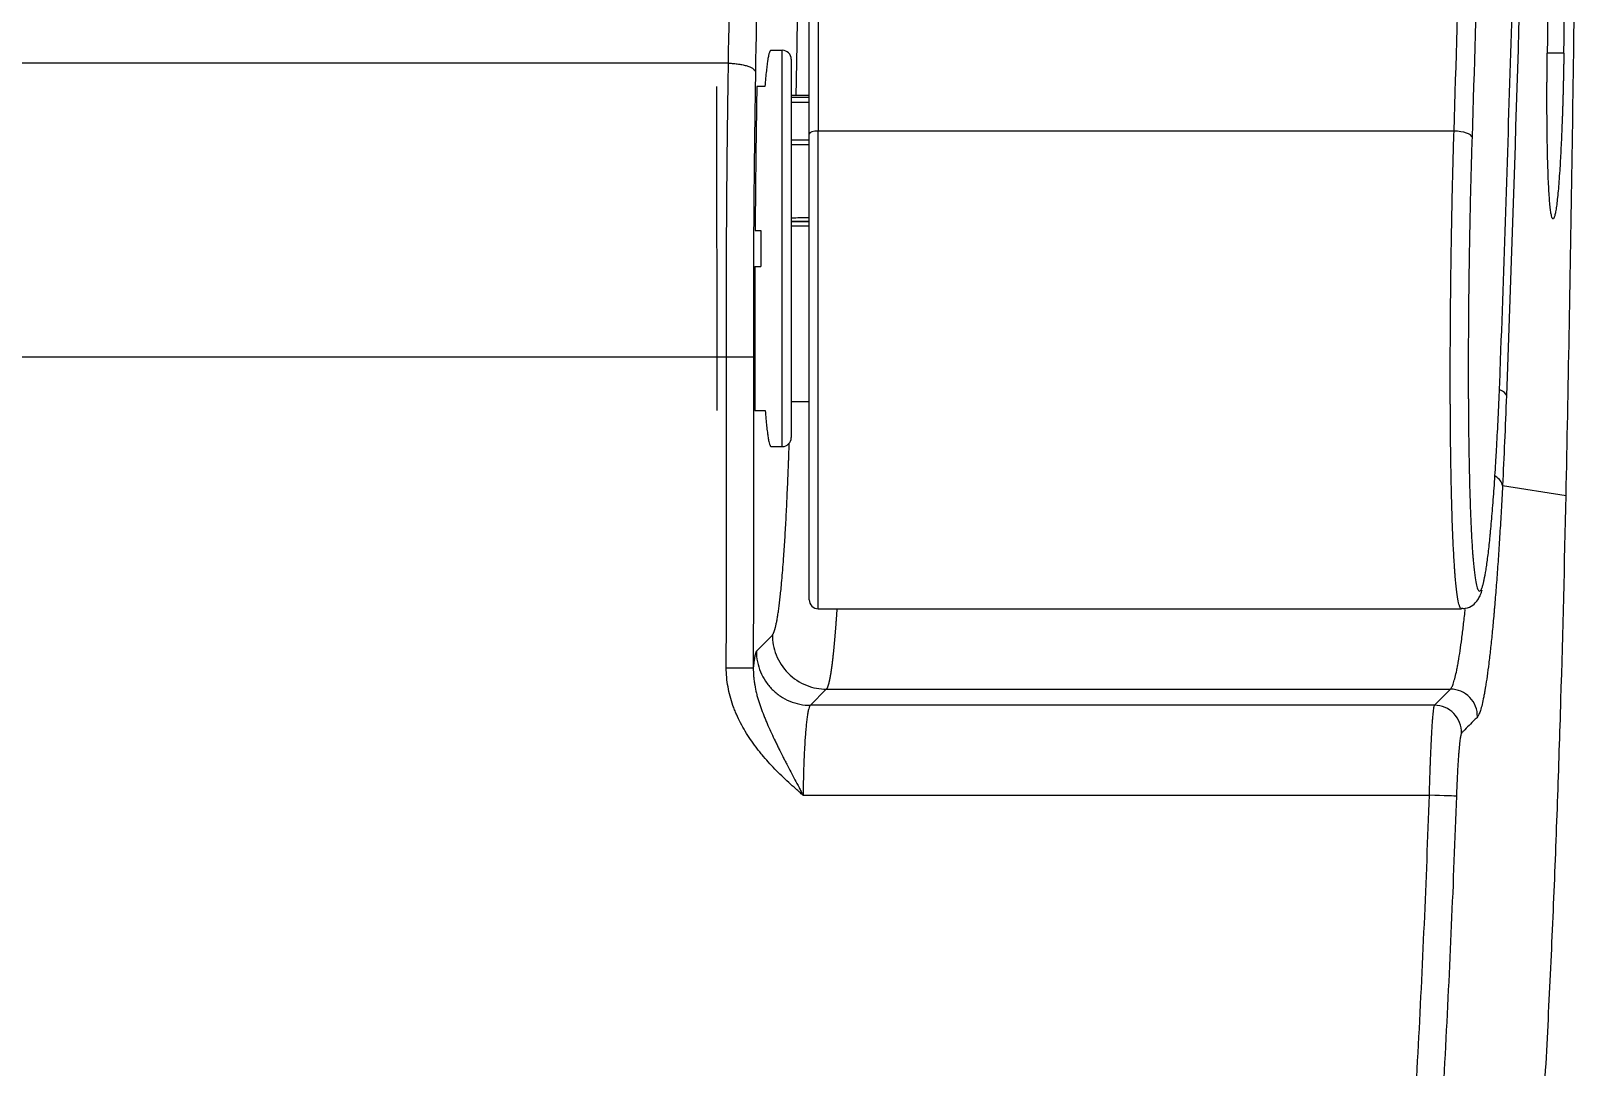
# Model space of a CAD drawing. Header units: millimetres. Extents: x -33000 to 294000, y 0 to 42408.
# Drawn here: x 240345.1 to 240431, y 16723.2 to 16780.7 of the extents above; entities that cross this region are included whole.
import ezdxf

# ---------------------------------------------------------------- set-up
doc = ezdxf.new("R2010")
doc.units = ezdxf.units.MM
doc.header["$LTSCALE"] = 50
doc.layers.add('arch', color=8, linetype='Continuous')

# ---------------------------------------------------------------- blocks, each defined once
blk = doc.blocks.new('A$C154C3404')
at = {"linetype": 'Continuous'}
for p, q in [((-210.841, 195.592), (-210.297, 199.121)), ((-204.008, 157.603), (-204.008, 193.32)), ((-199.545, 158.049), (-199.545, 192.7)), ((-198.65, 191.817), (-198.65, 157.163)), ((-255.413, 157.603), (-230.527, 157.603)), ((-204.008, 157.603), (-230.527, 157.603)), ((-199.545, 158.049), (-198.65, 157.163)), ((-230.364, 157.103), (-255.25, 157.103)), ((-232.508, 157.103), (-232.502, 156.101)), ((-204.508, 157.103), (-230.364, 157.103)), ((-215.513, 156.101), (-215.508, 157.103)), ((-235.008, 154.976), (-235.008, 155.6)), ((-213.008, 155.6), (-235.008, 155.6)), ((-234.508, 156.1), (-213.508, 156.1)), ((-213.008, 154.989), (-213.008, 155.6)), ((-215.008, 151.986), (-233.008, 151.975))]:
    blk.add_line(p, q, dxfattribs=at)
for centre, start, end in [((-204.508, 157.603), 270, 0), ((-234.508, 155.6), 90, 180), ((-213.508, 155.6), 0, 90)]:
    blk.add_arc(centre, 0.5, start, end, dxfattribs=at)
for centre, major_axis, ratio, start_param, end_param in [((-215.872, 194.311), (0.055, 1.499), 0.325788, 0.052844, 0.730475), ((-210.872, 194.094), (0.076, 1.498), 0.514192, 0.058252, 0.785639), ((-230.201, 192.899), (-0.032, -0.999), 0.32583, 3.194436, 4.722836), ((-198.047, 192.7), (1.053, 1.068), 0.997304, 0.748443, 2.347461), ((-197.152, 191.817), (1.053, 1.068), 0.997302, 0.748005, 2.347892), ((-193.657, 191.534), (0.053, 1.499), 0.00001, 0.049886, 1.570771), ((-230.364, 157.603), (0, -0.5), 0.325982, 4.712389, 6.283185)]:
    blk.add_ellipse(centre, major_axis=major_axis, ratio=ratio, start_param=start_param, end_param=end_param, dxfattribs=at)
for points, knots in [([(-210.297, 199.121), (-216.241, 199.245), (-222.186, 199.354), (-234.074, 199.539), (-240.019, 199.616), (-248.936, 199.704), (-251.908, 199.729), (-257.853, 199.769), (-260.826, 199.785), (-269.743, 199.822), (-275.689, 199.832), (-287.579, 199.84), (-296.497, 199.836), (-305.415, 199.817), (-311.36, 199.802), (-314.333, 199.792), (-323.251, 199.759), (-329.196, 199.731), (-338.114, 199.684), (-341.086, 199.667), (-347.031, 199.633), (-350.004, 199.616), (-352.976, 199.598)], [0, 0, 0, 0, 0.125, 0.125, 0.25, 0.25, 0.3125, 0.3125, 0.375, 0.375, 0.5, 0.5, 0.625, 0.6875, 0.6875, 0.75, 0.75, 0.875, 0.875, 0.9375, 0.9375, 1, 1, 1, 1]), ([(-234.848, 198.997), (-239.115, 199.055), (-243.381, 199.104), (-249.781, 199.163), (-251.914, 199.181), (-256.181, 199.211), (-262.581, 199.249), (-271.114, 199.277), (-277.515, 199.285), (-281.781, 199.289), (-283.915, 199.29), (-286.048, 199.291)], [0, 0, 0, 0, 0.25, 0.25, 0.375, 0.375, 0.5, 0.75, 0.875, 0.875, 1, 1, 1, 1]), ([(-234.848, 198.997), (-234.832, 198.997), (-234.799, 198.996), (-234.751, 198.996), (-234.702, 198.995), (-234.653, 198.994), (-234.605, 198.993), (-234.556, 198.993), (-234.507, 198.992), (-234.459, 198.991), (-234.411, 198.99), (-234.362, 198.99), (-234.314, 198.989), (-234.266, 198.988), (-234.217, 198.987), (-234.169, 198.986), (-234.121, 198.986), (-234.073, 198.985), (-234.025, 198.984), (-233.977, 198.983), (-233.929, 198.982), (-233.881, 198.981), (-233.833, 198.98), (-233.786, 198.979), (-233.738, 198.978), (-233.69, 198.977), (-233.643, 198.977), (-233.595, 198.976), (-233.548, 198.975), (-233.5, 198.974), (-233.453, 198.973), (-233.405, 198.971), (-233.358, 198.97), (-233.311, 198.969), (-233.263, 198.968), (-233.216, 198.967), (-233.169, 198.966), (-233.122, 198.965), (-233.075, 198.964), (-233.028, 198.963), (-232.981, 198.962), (-232.934, 198.961), (-232.887, 198.959), (-232.841, 198.958), (-232.794, 198.957), (-232.747, 198.956), (-232.701, 198.955), (-232.654, 198.953), (-232.607, 198.952), (-232.561, 198.951), (-232.514, 198.95), (-232.468, 198.948), (-232.422, 198.947), (-232.375, 198.946), (-232.329, 198.944), (-232.283, 198.943), (-232.237, 198.942), (-232.191, 198.94), (-232.145, 198.939), (-232.099, 198.938), (-232.053, 198.936), (-232.007, 198.935), (-231.961, 198.933), (-231.915, 198.932), (-231.87, 198.931), (-231.824, 198.929), (-231.778, 198.928), (-231.733, 198.926), (-231.687, 198.925), (-231.642, 198.923), (-231.596, 198.922), (-231.551, 198.92), (-231.505, 198.919), (-231.46, 198.917), (-231.415, 198.915), (-231.37, 198.914), (-231.116, 198.905), (-230.662, 198.888), (-230.032, 198.861), (-229.434, 198.832), (-228.867, 198.801), (-228.292, 198.765), (-227.723, 198.725), (-227.186, 198.68), (-226.723, 198.634), (-226.337, 198.587), (-226.03, 198.539), (-225.81, 198.492), (-225.678, 198.445), (-225.634, 198.4), (-225.676, 198.355), (-225.806, 198.313), (-226.025, 198.272), (-226.33, 198.235), (-226.715, 198.2), (-227.178, 198.168), (-227.716, 198.141), (-228.325, 198.117), (-228.995, 198.096), (-229.72, 198.081), (-230.495, 198.069), (-231.069, 198.064), (-231.406, 198.062), (-231.49, 198.061), (-231.576, 198.061), (-231.661, 198.061), (-231.746, 198.06), (-231.832, 198.06), (-231.918, 198.06), (-232.004, 198.06), (-232.09, 198.059), (-232.176, 198.059), (-232.263, 198.059), (-232.349, 198.059), (-232.436, 198.059), (-232.523, 198.059), (-232.611, 198.06), (-232.698, 198.06), (-232.786, 198.06), (-232.873, 198.06), (-232.961, 198.06), (-233.049, 198.061), (-233.138, 198.061), (-233.226, 198.062), (-233.315, 198.062), (-233.403, 198.063), (-233.492, 198.063), (-233.582, 198.064), (-233.671, 198.064), (-233.76, 198.065), (-233.85, 198.066), (-233.94, 198.067), (-234.03, 198.067), (-234.12, 198.068), (-234.211, 198.069), (-234.301, 198.07), (-234.392, 198.071), (-234.483, 198.072), (-234.574, 198.073), (-234.665, 198.074), (-234.757, 198.076), (-234.818, 198.076), (-234.848, 198.077)], [0, 0, 0, 0, 0.001688, 0.003374, 0.005059, 0.006743, 0.008424, 0.010104, 0.011783, 0.013461, 0.015137, 0.016812, 0.018485, 0.020158, 0.021829, 0.023499, 0.025168, 0.026836, 0.028503, 0.030169, 0.031834, 0.033498, 0.035162, 0.036825, 0.038487, 0.040148, 0.041809, 0.043469, 0.045129, 0.046788, 0.048447, 0.050105, 0.051764, 0.053421, 0.055079, 0.056736, 0.058394, 0.060051, 0.061708, 0.063365, 0.065022, 0.066679, 0.068337, 0.069994, 0.071652, 0.07331, 0.074968, 0.076627, 0.078286, 0.079946, 0.081606, 0.083266, 0.084928, 0.08659, 0.088252, 0.089915, 0.091579, 0.093244, 0.09491, 0.096577, 0.098244, 0.099913, 0.101583, 0.103254, 0.104926, 0.106599, 0.108273, 0.109949, 0.111626, 0.113304, 0.114984, 0.116665, 0.118348, 0.120032, 0.121718, 0.123406, 0.125095, 0.150232, 0.17514, 0.199975, 0.224892, 0.250047, 0.281416, 0.312482, 0.343551, 0.374925, 0.406303, 0.437371, 0.468436, 0.499798, 0.531191, 0.562273, 0.593348, 0.624719, 0.656134, 0.687239, 0.71834, 0.749742, 0.78116, 0.81227, 0.843382, 0.874802, 0.877969, 0.881131, 0.884287, 0.887438, 0.890584, 0.893726, 0.896863, 0.899996, 0.903126, 0.906252, 0.909375, 0.912495, 0.915613, 0.918729, 0.921843, 0.924955, 0.928066, 0.931177, 0.934286, 0.937396, 0.940505, 0.943615, 0.946725, 0.949837, 0.952949, 0.956063, 0.959179, 0.962298, 0.965419, 0.968542, 0.971669, 0.974799, 0.977933, 0.981071, 0.984213, 0.98736, 0.990512, 0.993669, 0.996832, 1, 1, 1, 1]), ([(-164.947, 197.112), (-166.833, 197.257), (-168.72, 197.392), (-172.495, 197.644), (-176.271, 197.877), (-180.049, 198.078), (-183.827, 198.265), (-185.717, 198.35), (-189.497, 198.509), (-191.388, 198.582), (-195.169, 198.716), (-197.06, 198.778), (-202.732, 198.948), (-206.515, 199.042), (-210.297, 199.121)], [0, 0, 0, 0, 0.125, 0.125, 0.25, 0.375, 0.375, 0.5, 0.5, 0.625, 0.625, 0.75, 0.75, 1, 1, 1, 1]), ([(-352.48, 198.526), (-349.633, 198.495), (-346.786, 198.464), (-341.092, 198.402), (-338.245, 198.369), (-329.704, 198.269), (-324.01, 198.198), (-312.623, 198.044), (-306.929, 197.962), (-295.542, 197.786), (-289.848, 197.692), (-281.308, 197.542), (-278.461, 197.491), (-272.767, 197.384), (-267.074, 197.272), (-261.381, 197.15), (-255.688, 197.019), (-252.841, 196.95), (-238.61, 196.584), (-227.226, 196.224), (-215.843, 195.809)], [0, 0, 0, 0, 0.0625, 0.0625, 0.125, 0.125, 0.25, 0.25, 0.375, 0.375, 0.5, 0.5, 0.5625, 0.5625, 0.625, 0.6875, 0.6875, 0.75, 0.75, 1, 1, 1, 1]), ([(-286.048, 198.37), (-283.915, 198.37), (-281.781, 198.369), (-277.515, 198.365), (-271.114, 198.357), (-262.581, 198.329), (-256.181, 198.291), (-251.914, 198.26), (-249.781, 198.243), (-243.381, 198.183), (-239.115, 198.134), (-234.848, 198.077)], [0, 0, 0, 0, 0.125, 0.125, 0.25, 0.5, 0.625, 0.625, 0.75, 0.75, 1, 1, 1, 1]), ([(-217.795, 195.487), (-220.728, 195.592), (-223.66, 195.693), (-229.526, 195.888), (-232.459, 195.981), (-241.258, 196.249), (-247.125, 196.412), (-252.992, 196.559)], [0, 0, 0, 0, 0.25, 0.25, 0.5, 0.5, 1, 1, 1, 1]), ([(-205.31, 194.501), (-205.337, 194.509), (-205.365, 194.516), (-205.411, 194.528), (-205.428, 194.533), (-205.463, 194.541), (-205.48, 194.545), (-205.535, 194.558), (-205.573, 194.567), (-205.772, 194.609), (-205.96, 194.643), (-206.391, 194.711), (-206.635, 194.746), (-207.178, 194.814), (-207.478, 194.848), (-207.888, 194.891), (-207.972, 194.899), (-208.143, 194.916), (-208.403, 194.942), (-208.677, 194.966), (-209.24, 195.016), (-209.639, 195.048), (-210.48, 195.112), (-210.924, 195.143), (-211.623, 195.188), (-211.861, 195.203), (-212.167, 195.222), (-212.229, 195.226), (-212.352, 195.233), (-212.538, 195.244), (-212.726, 195.255), (-213.358, 195.291), (-213.878, 195.318), (-214.947, 195.37), (-215.496, 195.395), (-216.623, 195.443), (-217.202, 195.466), (-217.795, 195.487)], [0, 0, 0, 0, 0.021526, 0.021526, 0.033175, 0.033175, 0.044823, 0.044823, 0.06812, 0.06812, 0.161308, 0.161308, 0.254496, 0.254496, 0.347684, 0.347684, 0.370981, 0.370981, 0.394278, 0.440872, 0.440872, 0.53406, 0.53406, 0.627248, 0.627248, 0.673842, 0.673842, 0.685491, 0.685491, 0.697139, 0.720436, 0.720436, 0.813624, 0.813624, 0.906812, 0.906812, 1, 1, 1, 1]), ([(-210.841, 195.592), (-210.373, 195.568), (-209.917, 195.544), (-209.026, 195.494), (-208.156, 195.443), (-206.916, 195.363), (-205.739, 195.28), (-204.998, 195.222), (-204.458, 195.178), (-204.281, 195.163), (-204.063, 195.144), (-204.02, 195.141), (-203.934, 195.133), (-203.805, 195.122), (-203.678, 195.111), (-203.26, 195.073), (-202.621, 195.013), (-201.747, 194.921), (-200.958, 194.829), (-200.489, 194.767), (-200.048, 194.705), (-199.842, 194.674), (-199.627, 194.639), (-199.603, 194.635), (-199.556, 194.627), (-199.487, 194.616), (-199.33, 194.588), (-199.205, 194.565), (-198.968, 194.519), (-198.683, 194.459), (-198.353, 194.37), (-198.198, 194.311), (-198.075, 194.254), (-198.029, 194.225), (-198.001, 194.197)], [0, 0, 0, 0, 0.0625, 0.0625, 0.125, 0.1875, 0.25, 0.3125, 0.3125, 0.34375, 0.34375, 0.351563, 0.351563, 0.359375, 0.375, 0.375, 0.4375, 0.5, 0.5625, 0.625, 0.625, 0.6875, 0.6875, 0.695312, 0.695312, 0.703125, 0.71875, 0.75, 0.75, 0.8125, 0.875, 0.9375, 0.9375, 1, 1, 1, 1]), ([(-205.176, 194.187), (-205.169, 194.189), (-205.162, 194.191), (-205.145, 194.197), (-205.135, 194.201), (-205.116, 194.208), (-205.107, 194.212), (-205.081, 194.223), (-205.065, 194.231), (-205.025, 194.253), (-205.007, 194.268), (-204.973, 194.314), (-204.989, 194.376), (-205.125, 194.441), (-205.251, 194.483), (-205.279, 194.492), (-205.31, 194.501)], [0, 0, 0, 0, 0.024325, 0.024325, 0.061633, 0.061633, 0.098941, 0.098941, 0.173556, 0.173556, 0.322788, 0.322788, 0.621251, 0.919713, 0.919713, 1, 1, 1, 1]), ([(-204.04, 193.319), (-204.029, 193.396), (-204.014, 193.63), (-204.212, 193.971), (-204.457, 194.201), (-204.7, 194.338), (-204.877, 194.411), (-205.018, 194.448), (-205.061, 194.458)], [0, 0, 0, 0, 0.075719, 0.245634, 0.40836, 0.601237, 0.878176, 1, 1, 1, 1]), ([(-230.186, 193.898), (-229.593, 193.878), (-228.994, 193.861), (-227.786, 193.828), (-227.177, 193.813), (-225.95, 193.785), (-225.331, 193.772), (-224.55, 193.758), (-224.394, 193.755), (-224.081, 193.749), (-223.924, 193.747), (-223.453, 193.739), (-223.14, 193.734), (-222.67, 193.728), (-222.514, 193.726), (-222.201, 193.722), (-222.045, 193.72), (-221.577, 193.714), (-221.267, 193.711), (-220.344, 193.702), (-219.737, 193.698), (-218.539, 193.692), (-217.949, 193.69), (-217.075, 193.69), (-216.786, 193.69), (-216.356, 193.691), (-216.142, 193.692), (-215.929, 193.693), (-215.787, 193.693), (-215.716, 193.694), (-215.082, 193.697), (-214.536, 193.701), (-213.481, 193.713), (-212.97, 193.72), (-211.984, 193.737), (-211.509, 193.747), (-210.937, 193.762), (-210.823, 193.765), (-210.655, 193.769), (-210.599, 193.771), (-210.488, 193.774), (-210.213, 193.782), (-209.948, 193.791), (-209.33, 193.812), (-208.556, 193.844), (-207.88, 193.881), (-207.411, 193.91), (-207.26, 193.92), (-207.045, 193.936), (-206.974, 193.941), (-206.871, 193.95), (-206.837, 193.952), (-206.77, 193.958), (-206.737, 193.961), (-206.444, 193.986), (-206.214, 194.009), (-205.812, 194.058), (-205.639, 194.084), (-205.365, 194.135), (-205.258, 194.16), (-205.176, 194.187)], [0, 0, 0, 0, 0.055808, 0.055808, 0.111616, 0.111616, 0.167425, 0.167425, 0.181377, 0.181377, 0.195329, 0.195329, 0.223233, 0.223233, 0.237185, 0.237185, 0.251137, 0.251137, 0.279041, 0.279041, 0.334849, 0.334849, 0.390658, 0.390658, 0.418562, 0.418562, 0.432514, 0.43949, 0.43949, 0.446466, 0.446466, 0.502274, 0.502274, 0.558082, 0.558082, 0.613891, 0.613891, 0.627843, 0.627843, 0.634819, 0.634819, 0.641795, 0.669699, 0.669699, 0.725507, 0.781315, 0.781315, 0.80922, 0.80922, 0.823172, 0.823172, 0.830148, 0.830148, 0.837124, 0.837124, 0.892932, 0.892932, 0.94874, 0.94874, 1, 1, 1, 1]), ([(-199.545, 192.7), (-199.572, 192.728), (-199.615, 192.756), (-199.73, 192.814), (-199.877, 192.872), (-200.188, 192.961), (-200.455, 193.022), (-200.679, 193.068), (-200.797, 193.091), (-200.944, 193.118), (-201.01, 193.13), (-201.054, 193.137), (-201.076, 193.141), (-201.279, 193.176), (-201.473, 193.207), (-201.888, 193.269), (-202.33, 193.331), (-203.073, 193.423), (-203.637, 193.486), (-203.941, 193.518), (-203.958, 193.52)], [0, 0, 0, 0, 0.11043, 0.11043, 0.22086, 0.33129, 0.44172, 0.44172, 0.496936, 0.524543, 0.538347, 0.538347, 0.552151, 0.552151, 0.662581, 0.662581, 0.773011, 0.883441, 0.993871, 1, 1, 1, 1]), ([(-198.001, 194.197), (-197.948, 194.146), (-197.896, 194.094), (-197.634, 193.837), (-197.425, 193.631), (-197.178, 193.388), (-197.141, 193.351), (-197.104, 193.315)], [0, 0, 0, 0, 0.175122, 0.175122, 0.875608, 0.875608, 1, 1, 1, 1]), ([(-204.008, 193.318), (-204.008, 193.307), (-204.012, 193.296), (-204.032, 193.269), (-204.052, 193.254), (-204.094, 193.232), (-204.11, 193.225), (-204.138, 193.214), (-204.147, 193.21), (-204.167, 193.203), (-204.178, 193.199), (-204.277, 193.166), (-204.397, 193.139), (-204.698, 193.085), (-204.879, 193.06), (-205.302, 193.011), (-205.545, 192.987), (-205.853, 192.962), (-205.887, 192.959), (-205.958, 192.954), (-205.993, 192.951), (-206.102, 192.943), (-206.324, 192.927), (-206.561, 192.912), (-207.055, 192.882), (-207.765, 192.845), (-208.58, 192.814), (-209.23, 192.792), (-209.453, 192.785), (-209.741, 192.777), (-209.799, 192.776), (-209.915, 192.772), (-209.974, 192.771), (-210.151, 192.766), (-210.27, 192.763), (-210.872, 192.749), (-211.373, 192.738), (-212.41, 192.721), (-212.947, 192.714), (-214.058, 192.703), (-214.632, 192.698), (-215.299, 192.695), (-215.374, 192.695), (-215.523, 192.694), (-215.747, 192.693), (-215.973, 192.693), (-216.426, 192.692), (-216.73, 192.691), (-217.649, 192.692), (-218.27, 192.693), (-219.53, 192.699), (-220.169, 192.704), (-221.141, 192.712), (-221.467, 192.716), (-221.959, 192.721), (-222.124, 192.723), (-222.453, 192.727), (-222.617, 192.729), (-223.111, 192.736), (-223.441, 192.741), (-223.936, 192.748), (-224.102, 192.751), (-224.432, 192.756), (-224.596, 192.759), (-225.417, 192.773), (-226.068, 192.786), (-227.361, 192.814), (-228.001, 192.829), (-229.272, 192.862), (-229.903, 192.88), (-230.527, 192.899)], [0, 0, 0, 0, 0.018747, 0.018747, 0.04457, 0.04457, 0.057481, 0.057481, 0.063936, 0.063936, 0.070392, 0.070392, 0.122037, 0.122037, 0.173682, 0.173682, 0.225327, 0.225327, 0.231782, 0.231782, 0.238238, 0.238238, 0.251149, 0.276972, 0.276972, 0.328616, 0.380261, 0.380261, 0.406084, 0.406084, 0.412539, 0.412539, 0.418995, 0.418995, 0.431906, 0.431906, 0.483551, 0.483551, 0.535196, 0.535196, 0.586841, 0.586841, 0.593297, 0.593297, 0.599752, 0.612663, 0.612663, 0.638486, 0.638486, 0.690131, 0.690131, 0.741776, 0.741776, 0.767598, 0.767598, 0.780509, 0.780509, 0.79342, 0.79342, 0.819243, 0.819243, 0.832154, 0.832154, 0.845065, 0.845065, 0.89671, 0.89671, 0.948355, 0.948355, 1, 1, 1, 1]), ([(-197.104, 193.315), (-197.098, 193.309), (-197.087, 193.303), (-197.055, 193.291), (-197.012, 193.279), (-196.949, 193.266), (-196.894, 193.257), (-196.874, 193.253), (-196.843, 193.249), (-196.832, 193.247), (-196.81, 193.244), (-196.753, 193.235), (-196.638, 193.221), (-196.458, 193.201), (-196.321, 193.188), (-196.229, 193.18), (-196.211, 193.178), (-196.173, 193.175), (-196.116, 193.17), (-196.057, 193.165), (-195.937, 193.155), (-195.769, 193.143), (-195.589, 193.13), (-195.45, 193.121), (-195.402, 193.118), (-195.33, 193.113), (-195.305, 193.112), (-195.256, 193.109), (-195.133, 193.102), (-194.906, 193.089), (-194.594, 193.073), (-194.379, 193.063), (-194.214, 193.055), (-194.159, 193.053), (-194.049, 193.048), (-193.993, 193.046), (-193.827, 193.039), (-193.715, 193.035), (-193.604, 193.031)], [0, 0, 0, 0, 0.0625, 0.0625, 0.125, 0.1875, 0.1875, 0.21875, 0.21875, 0.234375, 0.234375, 0.25, 0.3125, 0.375, 0.4375, 0.4375, 0.453125, 0.453125, 0.46875, 0.5, 0.5, 0.5625, 0.625, 0.625, 0.65625, 0.65625, 0.671875, 0.671875, 0.6875, 0.75, 0.8125, 0.875, 0.875, 0.90625, 0.90625, 0.9375, 0.9375, 1, 1, 1, 1]), ([(-193.604, 193.031), (-188.823, 192.862), (-184.043, 192.656), (-176.878, 192.272), (-174.49, 192.132), (-169.716, 191.822), (-167.33, 191.654), (-164.945, 191.469)], [0, 0, 0, 0, 0.5, 0.5, 0.75, 0.75, 1, 1, 1, 1]), ([(-193.657, 191.534), (-193.816, 191.538), (-193.975, 191.542), (-194.289, 191.551), (-194.6, 191.56), (-194.907, 191.57), (-195.135, 191.578), (-195.211, 191.581), (-195.324, 191.585), (-195.361, 191.586), (-195.436, 191.589), (-195.473, 191.59), (-195.657, 191.597), (-195.944, 191.609), (-196.217, 191.62), (-196.482, 191.633), (-196.612, 191.639), (-196.768, 191.647), (-196.8, 191.648), (-196.861, 191.652), (-196.952, 191.656), (-197.04, 191.661), (-197.212, 191.671), (-197.43, 191.684), (-197.626, 191.697), (-197.764, 191.707), (-197.809, 191.71), (-197.874, 191.715), (-197.895, 191.717), (-197.937, 191.72), (-197.957, 191.722), (-198.057, 191.73), (-198.203, 191.743), (-198.321, 191.756), (-198.425, 191.769), (-198.471, 191.775), (-198.528, 191.784), (-198.546, 191.787), (-198.577, 191.794), (-198.59, 191.797), (-198.625, 191.806), (-198.641, 191.812), (-198.65, 191.817)], [0, 0, 0, 0, 0.0625, 0.0625, 0.125, 0.1875, 0.1875, 0.21875, 0.21875, 0.234375, 0.234375, 0.25, 0.25, 0.3125, 0.375, 0.375, 0.4375, 0.4375, 0.453125, 0.453125, 0.46875, 0.5, 0.5, 0.5625, 0.625, 0.625, 0.65625, 0.65625, 0.671875, 0.671875, 0.6875, 0.6875, 0.75, 0.8125, 0.8125, 0.875, 0.875, 0.90625, 0.90625, 0.9375, 0.9375, 1, 1, 1, 1]), ([(-165.061, 189.975), (-167.44, 190.16), (-169.821, 190.328), (-174.584, 190.637), (-176.967, 190.777), (-184.117, 191.16), (-188.886, 191.365), (-193.657, 191.534)], [0, 0, 0, 0, 0.25, 0.25, 0.5, 0.5, 1, 1, 1, 1]), ([(-203.974, 158.634), (-203.965, 158.633), (-203.932, 158.631), (-203.876, 158.627), (-203.805, 158.622), (-203.736, 158.618), (-203.666, 158.613), (-203.597, 158.608), (-203.529, 158.603), (-203.46, 158.598), (-203.392, 158.593), (-203.325, 158.589), (-203.258, 158.584), (-203.191, 158.579), (-203.125, 158.574), (-203.059, 158.569), (-202.994, 158.564), (-202.929, 158.559), (-202.864, 158.554), (-202.8, 158.549), (-202.736, 158.543), (-202.673, 158.538), (-202.61, 158.533), (-202.548, 158.528), (-202.486, 158.523), (-202.424, 158.518), (-202.363, 158.512), (-202.303, 158.507), (-202.243, 158.502), (-202.183, 158.496), (-202.124, 158.491), (-202.066, 158.486), (-202.008, 158.48), (-201.95, 158.475), (-201.893, 158.47), (-201.837, 158.464), (-201.781, 158.459), (-201.725, 158.453), (-201.671, 158.448), (-201.616, 158.442), (-201.562, 158.437), (-201.509, 158.431), (-201.457, 158.426), (-201.405, 158.42), (-201.353, 158.414), (-201.302, 158.409), (-201.252, 158.403), (-201.202, 158.397), (-201.153, 158.392), (-201.104, 158.386), (-201.056, 158.38), (-201.009, 158.374), (-200.962, 158.368), (-200.916, 158.363), (-200.871, 158.357), (-200.826, 158.351), (-200.782, 158.345), (-200.739, 158.339), (-200.696, 158.333), (-200.653, 158.327), (-200.612, 158.321), (-200.571, 158.315), (-200.531, 158.309), (-200.491, 158.303), (-200.453, 158.297), (-200.414, 158.291), (-200.377, 158.285), (-200.34, 158.279), (-200.304, 158.272), (-200.269, 158.266), (-200.235, 158.26), (-200.201, 158.254), (-200.168, 158.247), (-200.135, 158.241), (-200.104, 158.235), (-200.073, 158.229), (-200.043, 158.222), (-200.013, 158.216), (-199.985, 158.209), (-199.957, 158.203), (-199.93, 158.197), (-199.904, 158.19), (-199.878, 158.184), (-199.854, 158.177), (-199.83, 158.171), (-199.807, 158.164), (-199.785, 158.158), (-199.763, 158.151), (-199.743, 158.144), (-199.723, 158.138), (-199.704, 158.131), (-199.686, 158.124), (-199.669, 158.118), (-199.653, 158.111), (-199.637, 158.104), (-199.623, 158.097), (-199.609, 158.091), (-199.596, 158.084), (-199.584, 158.077), (-199.573, 158.07), (-199.563, 158.063), (-199.553, 158.056), (-199.548, 158.052), (-199.545, 158.049)], [0, 0, 0, 0, 0.003521, 0.012494, 0.021487, 0.0305, 0.039533, 0.048586, 0.057659, 0.066752, 0.075865, 0.084999, 0.094152, 0.103325, 0.112518, 0.121732, 0.130965, 0.140219, 0.149492, 0.158786, 0.168099, 0.177433, 0.186786, 0.19616, 0.205554, 0.214967, 0.224401, 0.233855, 0.243329, 0.252823, 0.262337, 0.271871, 0.281425, 0.290999, 0.300593, 0.310207, 0.319841, 0.329495, 0.339169, 0.348863, 0.358578, 0.368312, 0.378066, 0.387841, 0.397635, 0.40745, 0.417284, 0.427139, 0.437013, 0.446908, 0.456823, 0.466757, 0.476712, 0.486687, 0.496682, 0.506697, 0.516732, 0.526786, 0.536861, 0.546956, 0.557072, 0.567207, 0.577362, 0.587537, 0.597732, 0.607947, 0.618183, 0.628438, 0.638713, 0.649009, 0.659324, 0.66966, 0.680015, 0.690391, 0.700786, 0.711202, 0.721638, 0.732094, 0.742569, 0.753065, 0.763581, 0.774117, 0.784673, 0.795249, 0.805845, 0.816461, 0.827097, 0.837753, 0.848429, 0.859125, 0.869842, 0.880578, 0.891334, 0.902111, 0.912907, 0.923724, 0.93456, 0.945417, 0.956293, 0.96719, 0.978107, 0.989043, 1, 1, 1, 1]), ([(-232.504, 156.379), (-232.601, 156.38), (-233.343, 156.394), (-234.734, 156.418), (-236.678, 156.452), (-238.628, 156.486), (-240.583, 156.519), (-242.545, 156.552), (-244.512, 156.584), (-246.486, 156.617), (-248.465, 156.648), (-250.45, 156.68), (-251.776, 156.7), (-252.439, 156.711)], [0, 0, 0, 0, 0.014537, 0.111755, 0.209267, 0.307073, 0.405173, 0.503569, 0.602261, 0.70125, 0.800535, 0.900119, 1, 1, 1, 1]), ([(-201.649, 154.167), (-201.453, 154.168), (-201.257, 154.187), (-200.873, 154.264), (-200.684, 154.322), (-200.322, 154.472), (-200.148, 154.565), (-199.822, 154.783), (-199.67, 154.908), (-199.392, 155.185), (-199.267, 155.337), (-199.049, 155.663), (-198.956, 155.837), (-198.805, 156.199), (-198.747, 156.387), (-198.67, 156.772), (-198.65, 156.967), (-198.65, 157.163)], [0, 0, 0, 0, 0.125, 0.125, 0.25, 0.25, 0.375, 0.375, 0.5, 0.5, 0.625, 0.625, 0.75, 0.75, 0.875, 0.875, 1, 1, 1, 1]), ([(-193.655, 156.763), (-193.656, 156.76), (-193.658, 156.758), (-193.66, 156.754), (-193.661, 156.753), (-193.662, 156.752), (-193.662, 156.751), (-193.662, 156.751), (-193.662, 156.751), (-193.662, 156.751), (-193.663, 156.75), (-193.664, 156.75), (-193.668, 156.745), (-193.672, 156.741), (-193.683, 156.729), (-193.691, 156.721), (-193.713, 156.696), (-193.728, 156.679), (-193.772, 156.628), (-193.801, 156.595), (-193.889, 156.494), (-193.948, 156.427), (-194.126, 156.227), (-194.245, 156.094), (-194.487, 155.832), (-194.609, 155.702), (-194.858, 155.445), (-194.984, 155.319), (-195.24, 155.07), (-195.37, 154.949), (-195.635, 154.71), (-195.769, 154.593), (-195.975, 154.422), (-196.044, 154.366), (-196.184, 154.255), (-196.255, 154.2), (-196.468, 154.038), (-196.612, 153.935), (-196.905, 153.735), (-197.054, 153.639), (-197.357, 153.457), (-197.511, 153.37), (-197.825, 153.207), (-197.985, 153.13), (-198.229, 153.023), (-198.353, 152.972), (-198.478, 152.924), (-198.562, 152.893), (-198.604, 152.877), (-198.815, 152.803), (-198.986, 152.751), (-199.329, 152.66), (-199.501, 152.622), (-199.85, 152.56), (-200.025, 152.536), (-200.379, 152.504), (-200.557, 152.496), (-200.737, 152.497)], [0, 0, 0, 0, 0.000977, 0.000977, 0.001465, 0.001587, 0.001587, 0.001617, 0.001617, 0.001648, 0.001709, 0.001953, 0.001953, 0.003906, 0.003906, 0.007812, 0.007812, 0.015625, 0.015625, 0.03125, 0.03125, 0.0625, 0.0625, 0.125, 0.125, 0.1875, 0.1875, 0.25, 0.25, 0.3125, 0.3125, 0.375, 0.375, 0.40625, 0.40625, 0.4375, 0.4375, 0.5, 0.5, 0.5625, 0.5625, 0.625, 0.625, 0.6875, 0.6875, 0.71875, 0.734375, 0.734375, 0.75, 0.75, 0.8125, 0.8125, 0.875, 0.875, 0.9375, 0.9375, 1, 1, 1, 1]), ([(-200.733, 153.995), (-200.572, 153.993), (-200.412, 153.999), (-200.174, 154.019), (-200.095, 154.028), (-199.937, 154.048), (-199.859, 154.06), (-199.624, 154.1), (-199.469, 154.133), (-199.238, 154.189), (-199.161, 154.21), (-199.008, 154.253), (-198.932, 154.275), (-198.78, 154.323), (-198.705, 154.347), (-198.555, 154.398), (-198.481, 154.425), (-198.258, 154.506), (-198.111, 154.564), (-197.892, 154.653), (-197.82, 154.684), (-197.674, 154.745), (-197.602, 154.777), (-197.385, 154.872), (-197.241, 154.937), (-196.954, 155.071), (-196.81, 155.14), (-196.596, 155.243), (-196.524, 155.278), (-196.381, 155.349), (-196.31, 155.384), (-196.095, 155.491), (-195.952, 155.563), (-195.738, 155.672), (-195.666, 155.708), (-195.523, 155.782), (-195.451, 155.819), (-195.236, 155.93), (-195.093, 156.004), (-194.806, 156.155), (-194.663, 156.231), (-194.376, 156.383), (-194.232, 156.459), (-194.016, 156.573), (-193.944, 156.611), (-193.835, 156.668), (-193.799, 156.687), (-193.745, 156.715), (-193.727, 156.725), (-193.7, 156.739), (-193.69, 156.743), (-193.677, 156.75), (-193.672, 156.752), (-193.667, 156.754), (-193.667, 156.754), (-193.666, 156.755), (-193.666, 156.755), (-193.665, 156.755), (-193.664, 156.757), (-193.662, 156.758), (-193.659, 156.76), (-193.657, 156.761), (-193.655, 156.763)], [0, 0, 0, 0, 0.0625, 0.0625, 0.09375, 0.09375, 0.125, 0.125, 0.1875, 0.1875, 0.21875, 0.21875, 0.25, 0.25, 0.28125, 0.28125, 0.3125, 0.3125, 0.375, 0.375, 0.40625, 0.40625, 0.4375, 0.4375, 0.5, 0.5, 0.5625, 0.5625, 0.59375, 0.59375, 0.625, 0.625, 0.6875, 0.6875, 0.71875, 0.71875, 0.75, 0.75, 0.8125, 0.8125, 0.875, 0.875, 0.9375, 0.9375, 0.96875, 0.96875, 0.984375, 0.984375, 0.992188, 0.992188, 0.996094, 0.996094, 0.998047, 0.998047, 0.998169, 0.998169, 0.998291, 0.998291, 0.998535, 0.999023, 0.999023, 1, 1, 1, 1]), ([(-198.65, 157.163), (-198.639, 157.147), (-198.617, 157.131), (-198.551, 157.1), (-198.508, 157.085), (-198.402, 157.056), (-198.339, 157.042), (-198.197, 157.015), (-198.118, 157.002), (-197.945, 156.978), (-197.851, 156.966), (-197.652, 156.943), (-197.546, 156.932), (-197.326, 156.911), (-197.211, 156.901), (-196.974, 156.883), (-196.852, 156.874), (-196.602, 156.857), (-196.474, 156.849), (-196.216, 156.835), (-196.086, 156.828), (-195.823, 156.815), (-195.691, 156.809), (-195.426, 156.799), (-195.294, 156.794), (-194.9, 156.781), (-194.641, 156.775), (-194.136, 156.766), (-193.891, 156.763), (-193.657, 156.763)], [0, 0, 0, 0, 0.0625, 0.0625, 0.125, 0.125, 0.1875, 0.1875, 0.25, 0.25, 0.3125, 0.3125, 0.375, 0.375, 0.4375, 0.4375, 0.5, 0.5, 0.5625, 0.5625, 0.625, 0.625, 0.6875, 0.6875, 0.75, 0.75, 0.875, 0.875, 1, 1, 1, 1]), ([(-213.008, 155.985), (-213.028, 155.985), (-213.07, 155.987), (-213.133, 155.989), (-213.174, 155.99), (-213.195, 155.991)], [0, 0, 0, 0, 0.33335, 0.666682, 1, 1, 1, 1]), ([(-202.546, 155.053), (-202.547, 155.055), (-202.55, 155.057), (-202.554, 155.061), (-202.559, 155.065), (-202.564, 155.068), (-202.569, 155.072), (-202.574, 155.076), (-202.58, 155.08), (-202.585, 155.083), (-202.591, 155.087), (-202.597, 155.091), (-202.604, 155.095), (-202.61, 155.098), (-202.617, 155.102), (-202.624, 155.106), (-202.631, 155.11), (-202.639, 155.113), (-202.647, 155.117), (-202.654, 155.121), (-202.662, 155.124), (-202.671, 155.128), (-202.679, 155.132), (-202.688, 155.135), (-202.697, 155.139), (-202.706, 155.143), (-202.715, 155.146), (-202.725, 155.15), (-202.735, 155.154), (-202.745, 155.157), (-202.755, 155.161), (-202.766, 155.165), (-202.776, 155.168), (-202.787, 155.172), (-202.798, 155.176), (-202.809, 155.179), (-202.821, 155.183), (-202.833, 155.187), (-202.845, 155.19), (-202.857, 155.194), (-202.869, 155.198), (-202.882, 155.201), (-202.895, 155.205), (-202.908, 155.208), (-202.921, 155.212), (-202.934, 155.216), (-202.948, 155.219), (-203.011, 155.235), (-203.133, 155.264), (-203.339, 155.305), (-203.574, 155.346), (-203.839, 155.386), (-204.132, 155.426), (-204.453, 155.466), (-204.801, 155.505), (-205.219, 155.547), (-205.715, 155.593), (-206.302, 155.641), (-206.881, 155.684), (-207.439, 155.722), (-207.964, 155.756), (-208.512, 155.788), (-209.083, 155.819), (-209.675, 155.849), (-210.287, 155.878), (-210.919, 155.906), (-211.391, 155.925), (-211.689, 155.937), (-211.806, 155.942), (-211.924, 155.946), (-212.043, 155.951), (-212.162, 155.955), (-212.281, 155.959), (-212.401, 155.964), (-212.521, 155.968), (-212.642, 155.972), (-212.763, 155.976), (-212.885, 155.981), (-212.967, 155.983), (-213.008, 155.985)], [0, 0, 0, 0, 0.003412, 0.006821, 0.010227, 0.01363, 0.01703, 0.020427, 0.023821, 0.027212, 0.030601, 0.033986, 0.037369, 0.040748, 0.044125, 0.0475, 0.050871, 0.05424, 0.057607, 0.06097, 0.064332, 0.06769, 0.071047, 0.0744, 0.077752, 0.0811, 0.084447, 0.087791, 0.091133, 0.094473, 0.09781, 0.101145, 0.104478, 0.107809, 0.111138, 0.114465, 0.11779, 0.121112, 0.124433, 0.127752, 0.131069, 0.134384, 0.137697, 0.141009, 0.144318, 0.147626, 0.150933, 0.154237, 0.192347, 0.230438, 0.268563, 0.306777, 0.345068, 0.383323, 0.421594, 0.459933, 0.510938, 0.561875, 0.612871, 0.651116, 0.689316, 0.727523, 0.765792, 0.804097, 0.842347, 0.880594, 0.91889, 0.925666, 0.932438, 0.939206, 0.945971, 0.952733, 0.959492, 0.966248, 0.973002, 0.979754, 0.986504, 0.993252, 1, 1, 1, 1]), ([(-235.008, 154.976), (-235.008, 154.961), (-234.997, 154.946), (-234.954, 154.916), (-234.889, 154.887), (-234.783, 154.858), (-234.655, 154.829), (-234.581, 154.815), (-234.475, 154.797), (-234.453, 154.794), (-234.408, 154.787), (-234.384, 154.783), (-234.312, 154.773), (-234.262, 154.766), (-234.104, 154.746), (-233.874, 154.719), (-233.474, 154.681), (-233.169, 154.657), (-233.008, 154.645)], [0, 0, 0, 0, 0.125, 0.125, 0.25, 0.375, 0.375, 0.5, 0.5, 0.53125, 0.53125, 0.5625, 0.5625, 0.625, 0.625, 0.75, 0.875, 1, 1, 1, 1]), ([(-215.008, 154.66), (-214.847, 154.672), (-214.695, 154.684), (-214.409, 154.709), (-214.275, 154.722), (-214.118, 154.738), (-214.088, 154.742), (-214.027, 154.748), (-213.939, 154.758), (-213.856, 154.768), (-213.699, 154.789), (-213.51, 154.816), (-213.288, 154.858), (-213.181, 154.887), (-213.116, 154.908), (-213.097, 154.916), (-213.073, 154.926), (-213.065, 154.93), (-213.052, 154.937), (-213.046, 154.941), (-213.018, 154.96), (-213.008, 154.974), (-213.008, 154.989)], [0, 0, 0, 0, 0.125, 0.125, 0.25, 0.25, 0.28125, 0.28125, 0.3125, 0.375, 0.375, 0.5, 0.625, 0.75, 0.75, 0.8125, 0.8125, 0.84375, 0.84375, 0.875, 0.875, 1, 1, 1, 1]), ([(-201.649, 154.167), (-201.798, 154.315), (-202.097, 154.61), (-202.396, 154.905), (-202.546, 155.053)], [0, 0, 0, 0, 0.498903, 1, 1, 1, 1]), ([(-255.327, 154.404), (-251.74, 154.363), (-248.153, 154.319), (-240.979, 154.222), (-237.392, 154.17), (-233.806, 154.115)], [0, 0, 0, 0, 0.5, 0.5, 1, 1, 1, 1]), ([(-234.29, 152.617), (-234.289, 152.712), (-234.285, 152.807), (-234.271, 152.994), (-234.261, 153.086), (-234.235, 153.262), (-234.22, 153.347), (-234.184, 153.507), (-234.164, 153.582), (-234.119, 153.719), (-234.095, 153.782), (-234.043, 153.893), (-234.016, 153.941), (-233.958, 154.02), (-233.928, 154.051), (-233.868, 154.097), (-233.837, 154.111), (-233.806, 154.115)], [0, 0, 0, 0, 0.125, 0.125, 0.25, 0.25, 0.375, 0.375, 0.5, 0.5, 0.625, 0.625, 0.75, 0.75, 0.875, 0.875, 1, 1, 1, 1]), ([(-233.806, 154.115), (-233.488, 154.111), (-232.851, 154.101), (-232.212, 154.091), (-231.571, 154.082), (-231.25, 154.078), (-230.606, 154.069), (-230.284, 154.065), (-229.798, 154.059), (-229.636, 154.057), (-229.311, 154.053), (-229.148, 154.051), (-228.66, 154.045), (-228.333, 154.042), (-227.678, 154.035), (-227.35, 154.032), (-226.691, 154.026), (-226.03, 154.021), (-225.365, 154.017), (-224.865, 154.014), (-224.698, 154.013), (-224.364, 154.011), (-224.197, 154.01), (-223.695, 154.008), (-223.361, 154.007), (-222.691, 154.005), (-222.356, 154.004), (-221.686, 154.003), (-221.35, 154.003), (-220.679, 154.002), (-220.344, 154.002), (-219.672, 154.001), (-219, 154.001), (-218.328, 154.001), (-217.992, 154.002)], [0, 0, 0, 0, 0.0625, 0.125, 0.125, 0.1875, 0.1875, 0.25, 0.25, 0.28125, 0.28125, 0.3125, 0.3125, 0.375, 0.375, 0.4375, 0.4375, 0.5, 0.5625, 0.5625, 0.59375, 0.59375, 0.625, 0.625, 0.6875, 0.6875, 0.75, 0.75, 0.8125, 0.8125, 0.875, 0.875, 0.9375, 1, 1, 1, 1]), ([(-233.008, 154.191), (-232.681, 154.186), (-232.027, 154.177), (-231.371, 154.167), (-230.713, 154.158), (-230.384, 154.153), (-229.722, 154.144), (-229.391, 154.14), (-228.725, 154.132), (-228.391, 154.128), (-227.889, 154.122), (-227.721, 154.121), (-227.384, 154.117), (-227.215, 154.116), (-226.708, 154.111), (-226.37, 154.108), (-225.69, 154.103), (-225.349, 154.1), (-225.008, 154.098)], [0, 0, 0, 0, 0.125, 0.25, 0.25, 0.375, 0.375, 0.5, 0.5, 0.625, 0.625, 0.6875, 0.6875, 0.75, 0.75, 0.875, 0.875, 1, 1, 1, 1]), ([(-223.008, 154.089), (-222.799, 154.089), (-222.59, 154.088), (-222.173, 154.087), (-221.964, 154.087), (-221.338, 154.085), (-220.92, 154.085), (-220.084, 154.084), (-219.665, 154.084), (-218.829, 154.084), (-218.41, 154.084), (-217.991, 154.084)], [0, 0, 0, 0, 0.125, 0.125, 0.25, 0.25, 0.5, 0.5, 0.75, 0.75, 1, 1, 1, 1]), ([(-217.991, 152.504), (-217.991, 152.599), (-217.991, 152.693), (-217.991, 152.88), (-217.991, 152.971), (-217.992, 153.148), (-217.992, 153.232), (-217.992, 153.392), (-217.992, 153.467), (-217.992, 153.605), (-217.992, 153.668), (-217.992, 153.778), (-217.992, 153.826), (-217.992, 153.906), (-217.992, 153.937), (-217.992, 153.983), (-217.992, 153.997), (-217.992, 154.002)], [0, 0, 0, 0, 0.125, 0.125, 0.25, 0.25, 0.375, 0.375, 0.5, 0.5, 0.625, 0.625, 0.75, 0.75, 0.875, 0.875, 1, 1, 1, 1]), ([(-201.649, 154.167), (-201.648, 154.167), (-201.647, 154.165), (-201.644, 154.163), (-201.641, 154.161), (-201.638, 154.158), (-201.635, 154.156), (-201.632, 154.154), (-201.628, 154.152), (-201.624, 154.149), (-201.62, 154.147), (-201.616, 154.145), (-201.611, 154.143), (-201.606, 154.141), (-201.601, 154.138), (-201.596, 154.136), (-201.59, 154.134), (-201.585, 154.132), (-201.579, 154.13), (-201.573, 154.128), (-201.567, 154.126), (-201.56, 154.123), (-201.554, 154.121), (-201.547, 154.119), (-201.54, 154.117), (-201.533, 154.115), (-201.526, 154.113), (-201.518, 154.111), (-201.51, 154.109), (-201.502, 154.107), (-201.494, 154.105), (-201.486, 154.103), (-201.478, 154.101), (-201.469, 154.099), (-201.461, 154.097), (-201.452, 154.095), (-201.443, 154.093), (-201.434, 154.091), (-201.425, 154.089), (-201.415, 154.087), (-201.406, 154.085), (-201.396, 154.083), (-201.386, 154.081), (-201.376, 154.079), (-201.366, 154.077), (-201.356, 154.076), (-201.345, 154.074), (-201.335, 154.072), (-201.324, 154.07), (-201.314, 154.068), (-201.303, 154.066), (-201.292, 154.064), (-201.281, 154.063), (-201.27, 154.061), (-201.258, 154.059), (-201.247, 154.057), (-201.235, 154.055), (-201.224, 154.054), (-201.212, 154.052), (-201.2, 154.05), (-201.188, 154.048), (-201.176, 154.047), (-201.164, 154.045), (-201.152, 154.043), (-201.14, 154.042), (-201.127, 154.04), (-201.115, 154.038), (-201.105, 154.037), (-201.096, 154.036), (-201.089, 154.035), (-201.079, 154.033), (-201.067, 154.032), (-201.053, 154.03), (-201.037, 154.028), (-201.019, 154.026), (-200.998, 154.023), (-200.975, 154.021), (-200.949, 154.018), (-200.92, 154.015), (-200.889, 154.011), (-200.855, 154.007), (-200.817, 154.003), (-200.777, 153.999), (-200.748, 153.996), (-200.733, 153.995)], [0, 0, 0, 0, 0.012706, 0.025369, 0.037989, 0.050565, 0.063098, 0.075587, 0.088033, 0.100436, 0.112796, 0.125113, 0.137387, 0.149618, 0.161805, 0.17395, 0.186052, 0.198111, 0.210128, 0.222101, 0.234032, 0.24592, 0.257765, 0.269567, 0.281327, 0.293044, 0.304718, 0.316349, 0.327938, 0.339485, 0.350988, 0.362449, 0.373867, 0.385243, 0.396576, 0.407866, 0.419114, 0.430319, 0.441482, 0.452601, 0.463679, 0.474713, 0.485705, 0.496654, 0.507561, 0.518425, 0.529246, 0.540025, 0.550761, 0.561454, 0.572105, 0.582712, 0.593277, 0.6038, 0.61428, 0.624717, 0.635111, 0.645462, 0.655771, 0.666037, 0.67626, 0.68644, 0.696578, 0.706673, 0.716725, 0.726734, 0.7367, 0.746623, 0.75094, 0.756792, 0.764181, 0.773106, 0.783567, 0.795565, 0.809098, 0.824168, 0.840774, 0.858915, 0.878592, 0.899804, 0.922552, 0.946834, 0.97265, 1, 1, 1, 1]), ([(-200.737, 152.497), (-200.737, 152.592), (-200.737, 152.687), (-200.737, 152.873), (-200.737, 152.965), (-200.736, 153.141), (-200.736, 153.226), (-200.736, 153.386), (-200.736, 153.461), (-200.736, 153.599), (-200.736, 153.661), (-200.736, 153.772), (-200.736, 153.82), (-200.736, 153.899), (-200.736, 153.931), (-200.735, 153.976), (-200.735, 153.99), (-200.735, 153.995)], [0, 0, 0, 0, 0.125, 0.125, 0.25, 0.25, 0.375, 0.375, 0.5, 0.5, 0.625, 0.625, 0.75, 0.75, 0.875, 0.875, 1, 1, 1, 1]), ([(-234.29, 152.617), (-237.876, 152.673), (-241.462, 152.724), (-248.633, 152.821), (-252.219, 152.865), (-255.804, 152.906)], [0, 0, 0, 0, 0.5, 0.5, 1, 1, 1, 1]), ([(-217.991, 152.504), (-218.338, 152.503), (-219.031, 152.503), (-219.723, 152.503), (-220.415, 152.504), (-220.761, 152.504), (-221.453, 152.505), (-221.798, 152.505), (-222.489, 152.507), (-222.834, 152.507), (-223.525, 152.509), (-223.869, 152.511), (-224.386, 152.513), (-224.558, 152.513), (-224.903, 152.515), (-225.075, 152.516), (-225.591, 152.519), (-225.933, 152.521), (-226.617, 152.526), (-226.957, 152.528), (-227.636, 152.534), (-227.975, 152.537), (-228.65, 152.543), (-228.986, 152.547), (-229.49, 152.553), (-229.657, 152.554), (-229.992, 152.558), (-230.159, 152.56), (-230.66, 152.566), (-230.993, 152.571), (-231.657, 152.579), (-231.987, 152.584), (-232.648, 152.593), (-233.306, 152.603), (-233.963, 152.613), (-234.291, 152.617)], [0, 0, 0, 0, 0.0625, 0.125, 0.125, 0.1875, 0.1875, 0.25, 0.25, 0.3125, 0.3125, 0.375, 0.375, 0.40625, 0.40625, 0.4375, 0.4375, 0.5, 0.5, 0.5625, 0.5625, 0.625, 0.625, 0.6875, 0.6875, 0.71875, 0.71875, 0.75, 0.75, 0.8125, 0.8125, 0.875, 0.875, 0.9375, 1, 1, 1, 1])]:
    blk.add_open_spline(points, degree=3, knots=knots, dxfattribs=at)
for points, degree in [([(-234.848, 198.997), (-234.848, 198.691), (-234.848, 198.384), (-234.848, 198.078)], 3), ([(-215.843, 195.809), (-214.969, 195.777), (-213.261, 195.708), (-211.634, 195.632), (-210.841, 195.592)], 3), ([(-252.926, 194.548), (-245.345, 194.357), (-237.766, 194.14), (-230.186, 193.898)], 3), ([(-230.527, 192.899), (-238.104, 193.142), (-245.682, 193.359), (-253.26, 193.549)], 3), ([(-230.527, 192.899), (-230.527, 181.133), (-230.527, 169.368), (-230.527, 157.603)], 3), ([(-198.65, 191.817), (-198.948, 192.112), (-199.247, 192.406), (-199.545, 192.7)], 3), ([(-193.657, 156.763), (-193.657, 168.353), (-193.657, 179.944), (-193.657, 191.534)], 3), ([(-202.546, 155.053), (-202.193, 155.054), (-201.43, 155.183), (-200.364, 155.869), (-199.676, 156.934), (-199.546, 157.697), (-199.545, 158.049)], 3), ([(-232.412, 156.101), (-232.413, 156.435), (-232.415, 156.769), (-232.416, 157.103)], 3), ([(-232.119, 157.103), (-232.118, 156.769), (-232.116, 156.435), (-232.115, 156.101)], 3), ([(-230.041, 156.101), (-230.042, 156.435), (-230.044, 156.769), (-230.045, 157.103)], 3), ([(-229.757, 157.103), (-229.756, 156.769), (-229.755, 156.435), (-229.754, 156.101)], 3), ([(-225.717, 156.101), (-225.718, 156.435), (-225.72, 156.769), (-225.722, 157.103)], 3), ([(-225.508, 157.103), (-225.506, 156.769), (-225.504, 156.435), (-225.502, 156.101)], 3), ([(-225.502, 156.101), (-225.504, 156.435), (-225.506, 156.769), (-225.508, 157.103)], 3), ([(-225.251, 157.103), (-225.25, 156.769), (-225.248, 156.435), (-225.246, 156.101)], 3), ([(-233.008, 154.645), (-233.008, 154.494), (-233.008, 154.343), (-233.008, 154.191)], 3), ([(-225.008, 154.414), (-224.674, 154.412), (-224.007, 154.412), (-223.341, 154.414), (-223.008, 154.416)], 3), ([(-225.008, 154.098), (-225.008, 154.203), (-225.008, 154.309), (-225.008, 154.414)], 3), ([(-223.008, 154.089), (-223.008, 154.198), (-223.008, 154.307), (-223.008, 154.416)], 3), ([(-217.992, 154.002), (-212.24, 154.004), (-206.488, 154.001), (-200.736, 153.995)], 3), ([(-217.991, 154.084), (-216.997, 154.085), (-216.002, 154.085), (-215.008, 154.085)], 3), ([(-215.008, 154.085), (-215.008, 154.277), (-215.008, 154.468), (-215.008, 154.66)], 3), ([(-234.291, 152.617), (-234.291, -152.618)], 1), ([(-200.737, 152.497), (-206.488, 152.503), (-212.24, 152.506), (-217.991, 152.504)], 3), ([(-217.991, -152.509), (-217.991, 152.504)], 1)]:
    blk.add_open_spline(points, degree=degree, dxfattribs=at)

msp = doc.modelspace()

# ---------------------------------------------------------------- block references
at = {"layer": 'arch', "ltscale": 25, "rotation": 270}
msp.add_blockref('A$C154C3404', (240231.206, 16544.605), dxfattribs=at)

doc.saveas('drawing.dxf')
